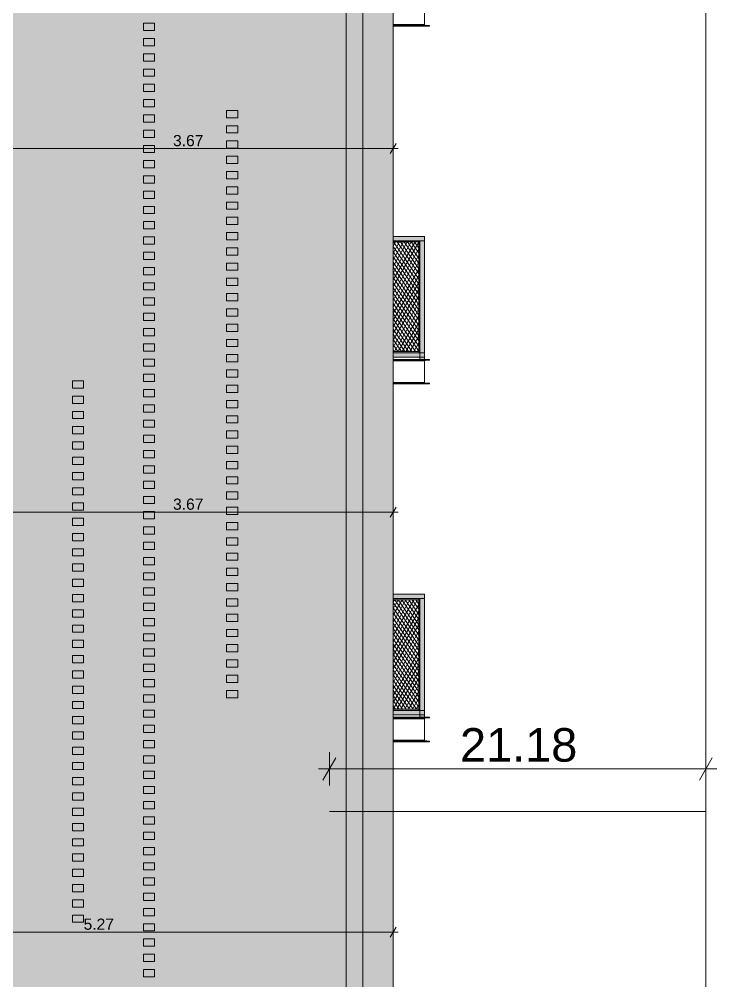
# Model space of a CAD drawing. Header units: millimetres. Extents: x 475206255 to 476720147, y 4620882299 to 4621447368.
# Drawn here: x 475436368 to 475442606, y 4621084488 to 4621093089 of the extents above; entities that cross this region are included whole.
import ezdxf

# ---------------------------------------------------------------- set-up
doc = ezdxf.new("R2010")
doc.units = ezdxf.units.MM
doc.header["$MEASUREMENT"] = 0
doc.layers.add('Dimensioning - General', color=7, linetype='Continuous')
doc.layers.add('zoma', color=7, linetype='Continuous')
for name, color, linetype, lineweight in [('Dimensioning - General_Pen_No__142', 142, 'Continuous', 0), ('New_2D Drafting - General_Pen_No__30_Pen_No__9_Pen_No__9_Pen_No__255', 255, 'Continuous', 0), ('New_2D Drafting - General_Pen_No__30_Pen_No__9_Pen_No__9_Pen_No__7', 7, 'Continuous', 0), ('New_2D Drafting - General_Pen_No__4', 7, 'Continuous', 0), ('New_2D Drafting - General_Pen_No__7', 7, 'Continuous', 0), ('New_Structural - Bearing_Pen_No__1', 1, 'Continuous', 0), ('New_Structural - Bearing_Pen_No__250', 7, 'Continuous', 0), ('Structural - Bearing_Pen_No__7', 7, 'Continuous', 0), ('zoma_Pen_No__1', 1, 'Continuous', 0)]:
    doc.layers.add(name, color=color, linetype=linetype, lineweight=lineweight)
doc.layers.add('New_2D Drafting - General_Pen_No__30_Pen_No__9_Pen_No__9_Pen_No__254', color=7, linetype='Continuous', lineweight=0, true_color=0xcccccc)
doc.styles.add('GENERATED_STYLE_2', font='arial.ttf')
doc.linetypes.add('Break', pattern='A,0,[1,9.10.saxli 29.041.Shx,S=15.679026,R=0,X=0,Y=0],-1975.557214,0', length=1975.557214)
doc.dimstyles.new('GENERATED_STYLE__13', dxfattribs={"dimtxt": 300, "dimasz": 152, "dimexe": 0.18, "dimexo": 3, "dimgap": 0, "dimtad": 1, "dimtih": 1, "dimtoh": 1, "dimlfac": 0.001, "dimzin": 0, "dimdsep": 46, "dimtxsty": 'GENERATED_STYLE_2', "dimblk": 'ARROWHEAD_2', "dimblk1": 'ARROWHEAD_2', "dimblk2": 'ARROWHEAD_2', "dimcen": 0.09, "dimclrd": 1, "dimclre": 1, "dimclrt": 1, "dimadec": 0, "dimazin": 0, "dimtfac": 1, "dimtdec": 4, "dimtmove": 0, "dimatfit": 3, "dimfxl": 1, "dimtolj": 1, "dimtzin": 0, "dimarcsym": 0})
doc.dimstyles.new('GENERATED_STYLE__18', dxfattribs={"dimtxt": 100, "dimasz": 68.640772, "dimexe": 0.18, "dimexo": 0.0625, "dimgap": 0, "dimtad": 1, "dimtih": 1, "dimtoh": 1, "dimlfac": 0.001, "dimzin": 0, "dimdsep": 46, "dimtxsty": 'GENERATED_STYLE_2', "dimblk": 'ARROWHEAD_2', "dimblk1": 'ARROWHEAD_2', "dimblk2": 'ARROWHEAD_2', "dimcen": 0.09, "dimse1": 1, "dimse2": 1, "dimclrd": 142, "dimclre": 142, "dimclrt": 142, "dimadec": 0, "dimazin": 0, "dimtfac": 1, "dimtdec": 4, "dimtmove": 0, "dimatfit": 3, "dimfxl": 1, "dimtolj": 1, "dimtzin": 0, "dimarcsym": 0})
pattern_1 = [(60, (475826095.757, 4621095193.19), (-25.980762, 15), []), (124.306619, (475826095.757, 4621095193.19), (23.8156986, 11.25), [])]

# ---------------------------------------------------------------- blocks, each defined once
blk = doc.blocks.new('*D310', base_point=(475826095.8, 4621095193.2))
at = {"layer": 'zoma_Pen_No__1', "color": 1, "linetype": 'Continuous', "lineweight": 0, "transparency": 16777216}
for p, q in [((475439141.7, 4621086233.7), (475439141.7, 4621086533.7)), ((475442508.7, 4621086233.7), (475442508.7, 4621086533.7)), ((475439199.4, 4621086483.7), (475439084, 4621086283.7)), ((475442451, 4621086283.7), (475442566.4, 4621086483.7)), ((475439043.9, 4621086383.7), (475439141.7, 4621086383.7)), ((475439141.7, 4621086383.7), (475442508.7, 4621086383.7)), ((475442508.7, 4621086383.7), (475442606.5, 4621086383.7))]:
    blk.add_line(p, q, dxfattribs=at)
at = {"layer": 'zoma_Pen_No__1', "color": 1, "lineweight": 0, "transparency": 16777216, "insert": (475440310.4, 4621086443.7), "char_height": 300, "attachment_point": 7, "style": 'GENERATED_STYLE_2'}
blk.add_mtext('\\A1;{\\pql;\\fArial|b0|i0|c204|p0;\\W1.000000;21.18}', dxfattribs=at)
blk = doc.blocks.new('ARROWHEAD_2')
at = {"color": 0, "linetype": 'Continuous', "lineweight": 0}
for p, q in [((-0.378, -0.655), (0.378, 0.655)), ((0, 0), (-1, 0))]:
    blk.add_line(p, q, dxfattribs=at)
blk = doc.blocks.new('*D2090', base_point=(475826095.8, 4621095193.2))
at = {"layer": 'Dimensioning - General_Pen_No__142', "color": 142, "linetype": 'Continuous', "lineweight": 0, "transparency": 16777216}
for p, q in [((475434441.8, 4621084991), (475434441.8, 4621084855.5)), ((475439711.8, 4621084991), (475439711.8, 4621084855.5)), ((475434415.7, 4621084878.1), (475434467.9, 4621084968.4)), ((475439711.8, 4621084923.2), (475434441.8, 4621084923.2)), ((475439685.7, 4621084878.1), (475439737.9, 4621084968.4)), ((475439756, 4621084923.2), (475439711.8, 4621084923.2))]:
    blk.add_line(p, q, dxfattribs=at)
at = {"layer": 'Dimensioning - General_Pen_No__142', "color": 142, "lineweight": 0, "transparency": 16777216, "insert": (475436943.4, 4621084943.2), "char_height": 100, "attachment_point": 7, "style": 'GENERATED_STYLE_2'}
blk.add_mtext('\\A1;{\\pql;\\fArial|b0|i0|c204|p0;\\W1.000000;5.27}', dxfattribs=at)
blk = doc.blocks.new('*D2248', base_point=(475826095.8, 4621095193.2))
at = {"layer": 'Dimensioning - General_Pen_No__142', "color": 142, "linetype": 'Continuous', "lineweight": 0, "transparency": 16777216}
for p, q in [((475436015.6, 4621091886.8), (475436067.7, 4621091977.1)), ((475436041.7, 4621091999.6), (475436041.7, 4621091864.2)), ((475439685.7, 4621091886.8), (475439737.9, 4621091977.1)), ((475439711.8, 4621091999.6), (475439711.8, 4621091864.2)), ((475439711.8, 4621091931.9), (475436041.7, 4621091931.9)), ((475439756, 4621091931.9), (475439711.8, 4621091931.9))]:
    blk.add_line(p, q, dxfattribs=at)
at = {"layer": 'Dimensioning - General_Pen_No__142', "color": 142, "lineweight": 0, "transparency": 16777216, "insert": (475437743.3, 4621091951.9), "char_height": 100, "attachment_point": 7, "style": 'GENERATED_STYLE_2'}
blk.add_mtext('\\A1;{\\pql;\\fArial|b0|i0|c204|p0;\\W1.000000;3.67}', dxfattribs=at)
blk = doc.blocks.new('*D2256', base_point=(475826095.8, 4621095193.2))
at = {"layer": 'Dimensioning - General_Pen_No__142', "color": 142, "linetype": 'Continuous', "lineweight": 0, "transparency": 16777216}
for p, q in [((475436015.6, 4621088634.6), (475436067.7, 4621088724.9)), ((475436041.7, 4621088747.5), (475436041.7, 4621088612)), ((475439711.8, 4621088679.7), (475436041.7, 4621088679.7)), ((475439685.7, 4621088634.6), (475439737.9, 4621088724.9)), ((475439711.8, 4621088747.5), (475439711.8, 4621088612)), ((475439756, 4621088679.7), (475439711.8, 4621088679.7))]:
    blk.add_line(p, q, dxfattribs=at)
at = {"layer": 'Dimensioning - General_Pen_No__142', "color": 142, "lineweight": 0, "transparency": 16777216, "insert": (475437743.3, 4621088699.7), "char_height": 100, "attachment_point": 7, "style": 'GENERATED_STYLE_2'}
blk.add_mtext('\\A1;{\\pql;\\fArial|b0|i0|c204|p0;\\W1.000000;3.67}', dxfattribs=at)

msp = doc.modelspace()

# ---------------------------------------------------------------- hatches: boundary and pattern name
at = {"layer": 'New_2D Drafting - General_Pen_No__30_Pen_No__9_Pen_No__9_Pen_No__254', "linetype": 'Continuous', "lineweight": 0, "true_color": 0xcccccc}
h = msp.add_hatch(dxfattribs=at)
h.set_pattern_fill('BRICK___RUNNING_BOND', color=254, style=0, pattern_type=2)
h.set_pattern_definition([(0, (475432041.68, 4621091916.26), (0, 66.64), []), (90, (475432041.68, 4621091916.26), (-244.8, 0), [66.64, -66.64]), (90, (475432164.08, 4621091982.9), (-244.8, 0), [66.64, -66.64])])
h.paths.add_polyline_path([(475424371.373, 4621096906.641), (475439711.81, 4621096906.638), (475439711.82, 4621083607.048), (475424371.373, 4621083607.048)])
h.paths.add_polyline_path([(475429041.371, 4621086207.044), (475430641.371, 4621086207.044), (475430641.371, 4621084607.044), (475429041.371, 4621084607.044)], flags=0)
h.paths.add_polyline_path([(475428342.137, 4621092607.044), (475428342.137, 4621091007.044), (475429242.137, 4621091007.044), (475429242.137, 4621092607.044)], flags=0)
h.paths.add_polyline_path([(475428342.137, 4621094207.044), (475428342.137, 4621095807.045), (475429242.137, 4621095807.045), (475429242.137, 4621094207.044)], flags=0)
h.paths.add_polyline_path([(475428342.137, 4621089407.044), (475428342.137, 4621087807.044), (475429242.137, 4621087807.044), (475429242.137, 4621089407.044)], flags=0)
h.paths.add_polyline_path([(475435231.675, 4621093027.05), (475435231.675, 4621090047.084), (475433591.204, 4621090047.084), (475433591.204, 4621090607.044), (475434991.204, 4621090607.044), (475434991.204, 4621092607.044), (475432691.204, 4621092607.044), (475432691.204, 4621090047.084), (475431441.676, 4621090047.084), (475431441.676, 4621089827.05), (475435231.675, 4621089827.05), (475435231.675, 4621086847.05), (475433591.204, 4621086847.05), (475433591.204, 4621087407.044), (475434991.204, 4621087407.044), (475434991.204, 4621089407.044), (475433591.204, 4621089407.044), (475432691.204, 4621089407.044), (475432691.204, 4621086847.05), (475431441.676, 4621086847.05), (475431441.676, 4621086627.05), (475436041.675, 4621086627.05), (475436041.675, 4621086847.05), (475436041.675, 4621089827.05), (475436041.675, 4621090047.084), (475436041.675, 4621096447.05), (475435231.675, 4621096447.05), (475431441.676, 4621096447.05), (475431441.676, 4621096227.05), (475435231.675, 4621096227.05), (475435231.675, 4621093247.084), (475433591.204, 4621093247.084), (475433591.204, 4621093807.044), (475434991.204, 4621093807.044), (475434991.204, 4621095807.044), (475432691.204, 4621095807.044), (475432691.204, 4621093807.044), (475432691.204, 4621093247.084), (475431441.676, 4621093247.084), (475431441.676, 4621093027.05)], flags=0)
h.paths.add_polyline_path([(475434441.816, 4621084607.045), (475434441.816, 4621086207.044), (475432841.816, 4621086207.044), (475432841.816, 4621084607.045)], flags=0)
at = {"layer": 'New_2D Drafting - General_Pen_No__30_Pen_No__9_Pen_No__9_Pen_No__255', "linetype": 'Continuous', "lineweight": 0}
for points in [[(475439291.811, 4621083545.829), (475439441.811, 4621083567.285), (475439441.811, 4621096207.07), (475439291.811, 4621096207.07)], [(475439991.479, 4621091146.261), (475439711.812, 4621091146.261), (475439711.812, 4621091106.261), (475439991.479, 4621091106.261)], [(475439941.472, 4621091096.261), (475439711.812, 4621091096.261), (475439711.812, 4621091106.261), (475439951.472, 4621091106.261)], [(475439941.472, 4621090116.26), (475439951.472, 4621090106.26), (475439951.472, 4621091106.261), (475439941.472, 4621091096.261)], [(475439991.479, 4621090046.26), (475439951.472, 4621090046.26), (475439951.472, 4621091106.261), (475439991.479, 4621091106.261)], [(475439951.841, 4621090106.26), (475439711.812, 4621090106.26), (475439711.812, 4621090116.26), (475439941.841, 4621090116.26)], [(475439991.479, 4621090106.26), (475439711.812, 4621090106.26), (475439711.812, 4621090066.26), (475439991.479, 4621090066.26)], [(475439991.479, 4621087946.261), (475439711.812, 4621087946.261), (475439711.812, 4621087906.261), (475439991.479, 4621087906.261)], [(475439941.472, 4621087896.261), (475439711.812, 4621087896.261), (475439711.812, 4621087906.261), (475439951.472, 4621087906.261)], [(475439941.472, 4621086916.26), (475439951.472, 4621086906.26), (475439951.472, 4621087906.261), (475439941.472, 4621087896.261)], [(475439991.479, 4621086846.26), (475439951.472, 4621086846.26), (475439951.472, 4621087906.261), (475439991.479, 4621087906.261)], [(475439951.841, 4621086906.26), (475439711.812, 4621086906.26), (475439711.812, 4621086916.26), (475439941.841, 4621086916.26)], [(475439991.479, 4621086906.26), (475439711.812, 4621086906.26), (475439711.812, 4621086866.26), (475439991.479, 4621086866.26)]]:
    msp.add_hatch(color=255, dxfattribs=at).paths.add_polyline_path(points)
at = {"layer": 'New_2D Drafting - General_Pen_No__7', "linetype": 'Continuous', "lineweight": 0}
h = msp.add_hatch(dxfattribs=at)
h.set_pattern_fill('BATT_INSULATION', style=0, pattern_type=2)
h.set_pattern_definition(pattern_1)
h.paths.add_polyline_path([(475439711.812, 4621090116.26), (475439941.472, 4621090116.26), (475439941.472, 4621091096.261), (475439711.812, 4621091096.261)])
h = msp.add_hatch(dxfattribs=at)
h.set_pattern_fill('BATT_INSULATION', style=0, pattern_type=2)
h.set_pattern_definition(pattern_1)
h.paths.add_polyline_path([(475439711.812, 4621086916.26), (475439941.472, 4621086916.26), (475439941.472, 4621087896.261), (475439711.812, 4621087896.261)])

# ---------------------------------------------------------------- linework, layer by layer
at = {"layer": 'New_2D Drafting - General_Pen_No__30_Pen_No__9_Pen_No__9_Pen_No__7', "color": 7, "linetype": 'Continuous', "lineweight": 0, "flags": 128}
for points in [[(475424371.373, 4621096906.641), (475439711.81, 4621096906.638), (475439711.82, 4621083607.048), (475424371.373, 4621083607.048)], [(475439291.811, 4621083545.829), (475439441.811, 4621083567.285), (475439441.811, 4621096207.07), (475439291.811, 4621096207.07)], [(475439991.479, 4621091146.261), (475439711.812, 4621091146.261), (475439711.812, 4621091106.261), (475439991.479, 4621091106.261)], [(475439941.472, 4621091096.261), (475439711.812, 4621091096.261), (475439711.812, 4621091106.261), (475439951.472, 4621091106.261)], [(475439941.472, 4621090116.26), (475439951.472, 4621090106.26), (475439951.472, 4621091106.261), (475439941.472, 4621091096.261)], [(475439991.479, 4621090046.26), (475439951.472, 4621090046.26), (475439951.472, 4621091106.261), (475439991.479, 4621091106.261)], [(475439951.841, 4621090106.26), (475439711.812, 4621090106.26), (475439711.812, 4621090116.26), (475439941.841, 4621090116.26)], [(475439991.479, 4621090106.26), (475439711.812, 4621090106.26), (475439711.812, 4621090066.26), (475439991.479, 4621090066.26)], [(475439991.479, 4621087946.261), (475439711.812, 4621087946.261), (475439711.812, 4621087906.261), (475439991.479, 4621087906.261)], [(475439941.472, 4621087896.261), (475439711.812, 4621087896.261), (475439711.812, 4621087906.261), (475439951.472, 4621087906.261)], [(475439941.472, 4621086916.26), (475439951.472, 4621086906.26), (475439951.472, 4621087906.261), (475439941.472, 4621087896.261)], [(475439991.479, 4621086846.26), (475439951.472, 4621086846.26), (475439951.472, 4621087906.261), (475439991.479, 4621087906.261)], [(475439951.841, 4621086906.26), (475439711.812, 4621086906.26), (475439711.812, 4621086916.26), (475439941.841, 4621086916.26)], [(475439991.479, 4621086906.26), (475439711.812, 4621086906.26), (475439711.812, 4621086866.26), (475439991.479, 4621086866.26)]]:
    msp.add_lwpolyline(points, close=True, dxfattribs=at)
at = {"layer": 'New_2D Drafting - General_Pen_No__4', "color": 7, "linetype": 'Continuous', "lineweight": 0, "flags": 128}
for points in [[(475439711.812, 4621090116.26), (475439941.472, 4621090116.26), (475439941.472, 4621091096.261), (475439711.812, 4621091096.261)], [(475439711.812, 4621086916.26), (475439941.472, 4621086916.26), (475439941.472, 4621087896.261), (475439711.812, 4621087896.261)]]:
    msp.add_lwpolyline(points, close=True, dxfattribs=at)
at = {"layer": 'New_Structural - Bearing_Pen_No__1', "color": 1, "linetype": 'Continuous', "lineweight": 0}
msp.add_line((475442508.694, 4621101491.2), (475442508.694, 4621074759.874), dxfattribs=at)
at = {"layer": 'New_Structural - Bearing_Pen_No__1', "color": 1, "linetype": 'Break', "lineweight": 0}
msp.add_line((475439141.697, 4621086001.314), (475442508.694, 4621086001.314), dxfattribs=at)
at = {"layer": 'New_Structural - Bearing_Pen_No__250', "color": 7, "linetype": 'Continuous', "lineweight": 0}
for p, q in [((475437478.907, 4621093053.005), (475437578.579, 4621093053.005)), ((475437478.907, 4621092988.005), (475437478.907, 4621093053.005)), ((475437478.907, 4621092988.005), (475437578.579, 4621092988.005)), ((475437578.579, 4621092988.005), (475437578.579, 4621093053.005)), ((475437478.907, 4621092916.488), (475437578.579, 4621092916.488)), ((475437478.907, 4621092851.488), (475437478.907, 4621092916.488)), ((475437578.579, 4621092851.488), (475437578.579, 4621092916.488)), ((475437478.907, 4621092851.488), (475437578.579, 4621092851.488)), ((475437478.907, 4621092779.971), (475437578.579, 4621092779.971)), ((475437478.907, 4621092714.971), (475437478.907, 4621092779.971)), ((475437578.579, 4621092714.971), (475437578.579, 4621092779.971)), ((475437478.907, 4621092714.971), (475437578.579, 4621092714.971)), ((475437478.907, 4621092643.453), (475437578.579, 4621092643.453)), ((475437478.907, 4621092578.453), (475437478.907, 4621092643.453)), ((475437578.579, 4621092578.453), (475437578.579, 4621092643.453)), ((475437478.907, 4621092578.453), (475437578.579, 4621092578.453)), ((475437478.907, 4621092506.936), (475437578.579, 4621092506.936)), ((475437478.907, 4621092441.936), (475437478.907, 4621092506.936)), ((475437578.579, 4621092441.936), (475437578.579, 4621092506.936)), ((475437478.907, 4621092441.936), (475437578.579, 4621092441.936)), ((475437478.907, 4621092370.419), (475437578.579, 4621092370.419)), ((475437478.907, 4621092305.419), (475437478.907, 4621092370.419)), ((475437478.907, 4621092305.419), (475437578.579, 4621092305.419)), ((475437578.579, 4621092305.419), (475437578.579, 4621092370.419)), ((475437478.907, 4621092233.901), (475437578.579, 4621092233.901)), ((475437478.907, 4621092168.901), (475437478.907, 4621092233.901)), ((475437578.579, 4621092168.901), (475437578.579, 4621092233.901)), ((475438222.301, 4621092273.081), (475438321.974, 4621092273.081)), ((475438222.301, 4621092208.081), (475438222.301, 4621092273.081)), ((475438222.301, 4621092208.081), (475438321.974, 4621092208.081)), ((475438321.974, 4621092208.081), (475438321.974, 4621092273.081)), ((475437478.907, 4621092168.901), (475437578.579, 4621092168.901)), ((475438222.301, 4621092136.563), (475438321.974, 4621092136.563)), ((475438222.301, 4621092071.563), (475438222.301, 4621092136.563)), ((475438321.974, 4621092071.563), (475438321.974, 4621092136.563)), ((475437478.907, 4621092097.384), (475437578.579, 4621092097.384)), ((475437478.907, 4621092032.384), (475437478.907, 4621092097.384)), ((475437478.907, 4621092032.384), (475437578.579, 4621092032.384)), ((475437578.579, 4621092032.384), (475437578.579, 4621092097.384)), ((475438222.301, 4621092071.563), (475438321.974, 4621092071.563)), ((475437478.907, 4621091960.867), (475437578.579, 4621091960.867)), ((475437478.907, 4621091895.867), (475437478.907, 4621091960.867)), ((475437578.579, 4621091895.867), (475437578.579, 4621091960.867)), ((475438222.301, 4621092000.046), (475438321.974, 4621092000.046)), ((475438222.301, 4621091935.046), (475438222.301, 4621092000.046)), ((475438321.974, 4621091935.046), (475438321.974, 4621092000.046)), ((475437478.907, 4621091895.867), (475437578.579, 4621091895.867)), ((475438222.301, 4621091935.046), (475438321.974, 4621091935.046)), ((475438222.301, 4621091863.529), (475438321.974, 4621091863.529)), ((475438222.301, 4621091798.529), (475438222.301, 4621091863.529)), ((475438321.974, 4621091798.529), (475438321.974, 4621091863.529)), ((475437478.907, 4621091824.35), (475437578.579, 4621091824.35)), ((475437478.907, 4621091759.35), (475437478.907, 4621091824.35)), ((475437578.579, 4621091759.35), (475437578.579, 4621091824.35)), ((475438222.301, 4621091798.529), (475438321.974, 4621091798.529)), ((475437478.907, 4621091759.35), (475437578.579, 4621091759.35)), ((475437478.907, 4621091687.832), (475437578.579, 4621091687.832)), ((475437478.907, 4621091622.832), (475437478.907, 4621091687.832)), ((475437578.579, 4621091622.832), (475437578.579, 4621091687.832)), ((475438222.301, 4621091727.011), (475438321.974, 4621091727.011)), ((475438222.301, 4621091662.011), (475438222.301, 4621091727.011)), ((475438321.974, 4621091662.011), (475438321.974, 4621091727.011)), ((475437478.907, 4621091622.832), (475437578.579, 4621091622.832)), ((475438222.301, 4621091662.011), (475438321.974, 4621091662.011)), ((475437478.907, 4621091551.315), (475437578.579, 4621091551.315)), ((475437478.907, 4621091486.315), (475437478.907, 4621091551.315)), ((475437578.579, 4621091486.315), (475437578.579, 4621091551.315)), ((475438222.301, 4621091590.494), (475438321.974, 4621091590.494)), ((475438222.301, 4621091525.494), (475438222.301, 4621091590.494)), ((475438222.301, 4621091525.494), (475438321.974, 4621091525.494)), ((475438321.974, 4621091525.494), (475438321.974, 4621091590.494)), ((475437478.907, 4621091486.315), (475437578.579, 4621091486.315)), ((475438222.301, 4621091453.977), (475438321.974, 4621091453.977)), ((475438222.301, 4621091388.977), (475438222.301, 4621091453.977)), ((475438321.974, 4621091388.977), (475438321.974, 4621091453.977)), ((475437478.907, 4621091414.798), (475437578.579, 4621091414.798)), ((475437478.907, 4621091349.798), (475437478.907, 4621091414.798)), ((475437478.907, 4621091349.798), (475437578.579, 4621091349.798)), ((475437578.579, 4621091349.798), (475437578.579, 4621091414.798)), ((475438222.301, 4621091388.977), (475438321.974, 4621091388.977)), ((475437478.907, 4621091278.28), (475437578.579, 4621091278.28)), ((475437478.907, 4621091213.28), (475437478.907, 4621091278.28)), ((475437578.579, 4621091213.28), (475437578.579, 4621091278.28)), ((475438222.301, 4621091317.46), (475438321.974, 4621091317.46)), ((475438222.301, 4621091252.46), (475438222.301, 4621091317.46)), ((475438321.974, 4621091252.46), (475438321.974, 4621091317.46)), ((475437478.907, 4621091213.28), (475437578.579, 4621091213.28)), ((475438222.301, 4621091252.46), (475438321.974, 4621091252.46)), ((475438222.301, 4621091180.942), (475438321.974, 4621091180.942)), ((475438222.301, 4621091115.942), (475438222.301, 4621091180.942)), ((475438321.974, 4621091115.942), (475438321.974, 4621091180.942)), ((475437478.907, 4621091141.763), (475437578.579, 4621091141.763)), ((475437478.907, 4621091076.763), (475437478.907, 4621091141.763)), ((475437578.579, 4621091076.763), (475437578.579, 4621091141.763)), ((475438222.301, 4621091115.942), (475438321.974, 4621091115.942)), ((475437478.907, 4621091076.763), (475437578.579, 4621091076.763)), ((475437478.907, 4621091005.246), (475437578.579, 4621091005.246)), ((475437478.907, 4621090940.246), (475437478.907, 4621091005.246)), ((475437578.579, 4621090940.246), (475437578.579, 4621091005.246)), ((475438222.301, 4621091044.425), (475438321.974, 4621091044.425)), ((475438222.301, 4621090979.425), (475438222.301, 4621091044.425)), ((475438321.974, 4621090979.425), (475438321.974, 4621091044.425)), ((475437478.907, 4621090940.246), (475437578.579, 4621090940.246)), ((475438222.301, 4621090979.425), (475438321.974, 4621090979.425)), ((475437478.907, 4621090868.729), (475437578.579, 4621090868.729)), ((475437478.907, 4621090803.729), (475437478.907, 4621090868.729)), ((475437578.579, 4621090803.729), (475437578.579, 4621090868.729)), ((475438222.301, 4621090907.908), (475438321.974, 4621090907.908)), ((475438222.301, 4621090842.908), (475438222.301, 4621090907.908)), ((475438222.301, 4621090842.908), (475438321.974, 4621090842.908)), ((475438321.974, 4621090842.908), (475438321.974, 4621090907.908)), ((475437478.907, 4621090803.729), (475437578.579, 4621090803.729)), ((475438222.301, 4621090771.391), (475438321.974, 4621090771.391)), ((475438222.301, 4621090706.391), (475438222.301, 4621090771.391)), ((475438321.974, 4621090706.391), (475438321.974, 4621090771.391)), ((475437478.907, 4621090732.211), (475437578.579, 4621090732.211)), ((475437478.907, 4621090667.211), (475437478.907, 4621090732.211)), ((475437478.907, 4621090667.211), (475437578.579, 4621090667.211)), ((475437578.579, 4621090667.211), (475437578.579, 4621090732.211)), ((475438222.301, 4621090706.391), (475438321.974, 4621090706.391)), ((475437478.907, 4621090595.694), (475437578.579, 4621090595.694)), ((475437478.907, 4621090530.694), (475437478.907, 4621090595.694)), ((475437578.579, 4621090530.694), (475437578.579, 4621090595.694)), ((475438222.301, 4621090634.873), (475438321.974, 4621090634.873)), ((475438222.301, 4621090569.873), (475438222.301, 4621090634.873)), ((475438222.301, 4621090569.873), (475438321.974, 4621090569.873)), ((475438321.974, 4621090569.873), (475438321.974, 4621090634.873)), ((475437478.907, 4621090530.694), (475437578.579, 4621090530.694)), ((475438222.301, 4621090498.356), (475438321.974, 4621090498.356)), ((475438222.301, 4621090433.356), (475438222.301, 4621090498.356)), ((475438321.974, 4621090433.356), (475438321.974, 4621090498.356)), ((475437478.907, 4621090459.177), (475437578.579, 4621090459.177)), ((475437478.907, 4621090394.177), (475437478.907, 4621090459.177)), ((475437578.579, 4621090394.177), (475437578.579, 4621090459.177)), ((475438222.301, 4621090433.356), (475438321.974, 4621090433.356)), ((475437478.907, 4621090394.177), (475437578.579, 4621090394.177)), ((475437478.907, 4621090322.66), (475437578.579, 4621090322.66)), ((475437478.907, 4621090257.66), (475437478.907, 4621090322.66)), ((475437578.579, 4621090257.66), (475437578.579, 4621090322.66)), ((475438222.301, 4621090361.839), (475438321.974, 4621090361.839)), ((475438222.301, 4621090296.839), (475438222.301, 4621090361.839)), ((475438321.974, 4621090296.839), (475438321.974, 4621090361.839)), ((475437478.907, 4621090257.66), (475437578.579, 4621090257.66)), ((475438222.301, 4621090296.839), (475438321.974, 4621090296.839)), ((475437478.907, 4621090186.142), (475437578.579, 4621090186.142)), ((475437478.907, 4621090121.142), (475437478.907, 4621090186.142)), ((475437578.579, 4621090121.142), (475437578.579, 4621090186.142)), ((475438222.301, 4621090225.321), (475438321.974, 4621090225.321)), ((475438222.301, 4621090160.321), (475438222.301, 4621090225.321)), ((475438222.301, 4621090160.321), (475438321.974, 4621090160.321)), ((475438321.974, 4621090160.321), (475438321.974, 4621090225.321)), ((475437478.907, 4621090121.142), (475437578.579, 4621090121.142)), ((475438222.301, 4621090088.804), (475438321.974, 4621090088.804)), ((475438222.301, 4621090023.804), (475438222.301, 4621090088.804)), ((475438321.974, 4621090023.804), (475438321.974, 4621090088.804)), ((475437478.907, 4621090049.625), (475437578.579, 4621090049.625)), ((475437478.907, 4621089984.625), (475437478.907, 4621090049.625)), ((475437478.907, 4621089984.625), (475437578.579, 4621089984.625)), ((475437578.579, 4621089984.625), (475437578.579, 4621090049.625)), ((475438222.301, 4621090023.804), (475438321.974, 4621090023.804)), ((475437478.907, 4621089913.108), (475437578.579, 4621089913.108)), ((475437478.907, 4621089848.108), (475437478.907, 4621089913.108)), ((475437578.579, 4621089848.108), (475437578.579, 4621089913.108)), ((475438222.301, 4621089952.287), (475438321.974, 4621089952.287)), ((475438222.301, 4621089887.287), (475438222.301, 4621089952.287)), ((475438222.301, 4621089887.287), (475438321.974, 4621089887.287)), ((475438321.974, 4621089887.287), (475438321.974, 4621089952.287)), ((475436844.536, 4621089854.403), (475436944.208, 4621089854.403)), ((475436844.536, 4621089789.403), (475436844.536, 4621089854.403)), ((475436944.208, 4621089789.403), (475436944.208, 4621089854.403)), ((475437478.907, 4621089848.108), (475437578.579, 4621089848.108)), ((475438222.301, 4621089815.77), (475438321.974, 4621089815.77)), ((475438222.301, 4621089750.77), (475438222.301, 4621089815.77)), ((475438321.974, 4621089750.77), (475438321.974, 4621089815.77)), ((475436844.536, 4621089789.403), (475436944.208, 4621089789.403)), ((475436844.536, 4621089717.886), (475436944.208, 4621089717.886)), ((475436844.536, 4621089652.886), (475436844.536, 4621089717.886)), ((475436944.208, 4621089652.886), (475436944.208, 4621089717.886)), ((475437478.907, 4621089776.59), (475437578.579, 4621089776.59)), ((475437478.907, 4621089711.59), (475437478.907, 4621089776.59)), ((475437478.907, 4621089711.59), (475437578.579, 4621089711.59)), ((475437578.579, 4621089711.59), (475437578.579, 4621089776.59)), ((475438222.301, 4621089750.77), (475438321.974, 4621089750.77)), ((475436844.536, 4621089652.886), (475436944.208, 4621089652.886)), ((475437478.907, 4621089640.073), (475437578.579, 4621089640.073)), ((475437478.907, 4621089575.073), (475437478.907, 4621089640.073)), ((475437578.579, 4621089575.073), (475437578.579, 4621089640.073)), ((475438222.301, 4621089679.252), (475438321.974, 4621089679.252)), ((475438222.301, 4621089614.252), (475438222.301, 4621089679.252)), ((475438321.974, 4621089614.252), (475438321.974, 4621089679.252)), ((475436844.536, 4621089581.368), (475436944.208, 4621089581.368)), ((475436844.536, 4621089516.368), (475436844.536, 4621089581.368)), ((475436944.208, 4621089516.368), (475436944.208, 4621089581.368)), ((475437478.907, 4621089575.073), (475437578.579, 4621089575.073)), ((475438222.301, 4621089614.252), (475438321.974, 4621089614.252)), ((475438222.301, 4621089542.735), (475438321.974, 4621089542.735)), ((475438222.301, 4621089477.735), (475438222.301, 4621089542.735)), ((475438321.974, 4621089477.735), (475438321.974, 4621089542.735)), ((475436844.536, 4621089516.368), (475436944.208, 4621089516.368)), ((475437478.907, 4621089503.556), (475437578.579, 4621089503.556)), ((475437478.907, 4621089438.556), (475437478.907, 4621089503.556)), ((475437578.579, 4621089438.556), (475437578.579, 4621089503.556)), ((475438222.301, 4621089477.735), (475438321.974, 4621089477.735)), ((475436844.536, 4621089444.851), (475436944.208, 4621089444.851)), ((475436844.536, 4621089379.851), (475436844.536, 4621089444.851)), ((475436844.536, 4621089379.851), (475436944.208, 4621089379.851)), ((475436944.208, 4621089379.851), (475436944.208, 4621089444.851)), ((475437478.907, 4621089438.556), (475437578.579, 4621089438.556)), ((475437478.907, 4621089367.039), (475437578.579, 4621089367.039)), ((475437478.907, 4621089302.039), (475437478.907, 4621089367.039)), ((475437578.579, 4621089302.039), (475437578.579, 4621089367.039)), ((475438222.301, 4621089406.218), (475438321.974, 4621089406.218)), ((475438222.301, 4621089341.218), (475438222.301, 4621089406.218)), ((475438321.974, 4621089341.218), (475438321.974, 4621089406.218)), ((475436844.536, 4621089308.334), (475436944.208, 4621089308.334)), ((475436844.536, 4621089243.334), (475436844.536, 4621089308.334)), ((475436944.208, 4621089243.334), (475436944.208, 4621089308.334)), ((475437478.907, 4621089302.039), (475437578.579, 4621089302.039)), ((475438222.301, 4621089341.218), (475438321.974, 4621089341.218)), ((475436844.536, 4621089243.334), (475436944.208, 4621089243.334)), ((475437478.907, 4621089230.521), (475437578.579, 4621089230.521)), ((475437478.907, 4621089165.521), (475437478.907, 4621089230.521)), ((475437578.579, 4621089165.521), (475437578.579, 4621089230.521)), ((475438222.301, 4621089269.7), (475438321.974, 4621089269.7)), ((475438222.301, 4621089204.7), (475438222.301, 4621089269.7)), ((475438222.301, 4621089204.7), (475438321.974, 4621089204.7)), ((475438321.974, 4621089204.7), (475438321.974, 4621089269.7)), ((475436844.536, 4621089171.817), (475436944.208, 4621089171.817)), ((475436844.536, 4621089106.817), (475436844.536, 4621089171.817)), ((475436944.208, 4621089106.817), (475436944.208, 4621089171.817)), ((475437478.907, 4621089165.521), (475437578.579, 4621089165.521)), ((475438222.301, 4621089133.183), (475438321.974, 4621089133.183)), ((475438222.301, 4621089068.183), (475438222.301, 4621089133.183)), ((475438321.974, 4621089068.183), (475438321.974, 4621089133.183)), ((475436844.536, 4621089106.817), (475436944.208, 4621089106.817)), ((475436844.536, 4621089035.299), (475436944.208, 4621089035.299)), ((475436844.536, 4621088970.299), (475436844.536, 4621089035.299)), ((475436944.208, 4621088970.299), (475436944.208, 4621089035.299)), ((475437478.907, 4621089094.004), (475437578.579, 4621089094.004)), ((475437478.907, 4621089029.004), (475437478.907, 4621089094.004)), ((475437478.907, 4621089029.004), (475437578.579, 4621089029.004)), ((475437578.579, 4621089029.004), (475437578.579, 4621089094.004)), ((475438222.301, 4621089068.183), (475438321.974, 4621089068.183)), ((475436844.536, 4621088970.299), (475436944.208, 4621088970.299)), ((475437478.907, 4621088957.487), (475437578.579, 4621088957.487)), ((475437478.907, 4621088892.487), (475437478.907, 4621088957.487)), ((475437578.579, 4621088892.487), (475437578.579, 4621088957.487)), ((475438222.301, 4621088996.666), (475438321.974, 4621088996.666)), ((475438222.301, 4621088931.666), (475438222.301, 4621088996.666)), ((475438321.974, 4621088931.666), (475438321.974, 4621088996.666)), ((475436844.536, 4621088898.782), (475436944.208, 4621088898.782)), ((475436844.536, 4621088833.782), (475436844.536, 4621088898.782)), ((475436944.208, 4621088833.782), (475436944.208, 4621088898.782)), ((475437478.907, 4621088892.487), (475437578.579, 4621088892.487)), ((475438222.301, 4621088931.666), (475438321.974, 4621088931.666)), ((475438222.301, 4621088860.149), (475438321.974, 4621088860.149)), ((475438222.301, 4621088795.149), (475438222.301, 4621088860.149)), ((475438321.974, 4621088795.149), (475438321.974, 4621088860.149)), ((475436844.536, 4621088833.782), (475436944.208, 4621088833.782)), ((475437478.907, 4621088820.97), (475437578.579, 4621088820.97)), ((475437478.907, 4621088755.97), (475437478.907, 4621088820.97)), ((475437578.579, 4621088755.97), (475437578.579, 4621088820.97)), ((475438222.301, 4621088795.149), (475438321.974, 4621088795.149)), ((475436844.536, 4621088762.265), (475436944.208, 4621088762.265)), ((475436844.536, 4621088697.265), (475436844.536, 4621088762.265)), ((475436844.536, 4621088697.265), (475436944.208, 4621088697.265)), ((475436944.208, 4621088697.265), (475436944.208, 4621088762.265)), ((475437478.907, 4621088755.97), (475437578.579, 4621088755.97)), ((475437478.907, 4621088684.452), (475437578.579, 4621088684.452)), ((475437478.907, 4621088619.452), (475437478.907, 4621088684.452)), ((475437578.579, 4621088619.452), (475437578.579, 4621088684.452)), ((475438222.301, 4621088723.631), (475438321.974, 4621088723.631)), ((475438222.301, 4621088658.631), (475438222.301, 4621088723.631)), ((475438321.974, 4621088658.631), (475438321.974, 4621088723.631)), ((475436844.536, 4621088625.747), (475436944.208, 4621088625.747)), ((475436844.536, 4621088560.747), (475436844.536, 4621088625.747)), ((475436944.208, 4621088560.747), (475436944.208, 4621088625.747)), ((475437478.907, 4621088619.452), (475437578.579, 4621088619.452)), ((475438222.301, 4621088658.631), (475438321.974, 4621088658.631)), ((475436844.536, 4621088560.747), (475436944.208, 4621088560.747)), ((475437478.907, 4621088547.935), (475437578.579, 4621088547.935)), ((475437478.907, 4621088482.935), (475437478.907, 4621088547.935)), ((475437578.579, 4621088482.935), (475437578.579, 4621088547.935)), ((475438222.301, 4621088587.114), (475438321.974, 4621088587.114)), ((475438222.301, 4621088522.114), (475438222.301, 4621088587.114)), ((475438222.301, 4621088522.114), (475438321.974, 4621088522.114)), ((475438321.974, 4621088522.114), (475438321.974, 4621088587.114)), ((475436844.536, 4621088489.23), (475436944.208, 4621088489.23)), ((475436844.536, 4621088424.23), (475436844.536, 4621088489.23)), ((475436844.536, 4621088424.23), (475436944.208, 4621088424.23)), ((475436944.208, 4621088424.23), (475436944.208, 4621088489.23)), ((475437478.907, 4621088482.935), (475437578.579, 4621088482.935)), ((475438222.301, 4621088450.597), (475438321.974, 4621088450.597)), ((475438222.301, 4621088385.597), (475438222.301, 4621088450.597)), ((475438321.974, 4621088385.597), (475438321.974, 4621088450.597)), ((475436844.536, 4621088352.713), (475436944.208, 4621088352.713)), ((475436844.536, 4621088287.713), (475436844.536, 4621088352.713)), ((475436944.208, 4621088287.713), (475436944.208, 4621088352.713)), ((475437478.907, 4621088411.418), (475437578.579, 4621088411.418)), ((475437478.907, 4621088346.418), (475437478.907, 4621088411.418)), ((475437478.907, 4621088346.418), (475437578.579, 4621088346.418)), ((475437578.579, 4621088346.418), (475437578.579, 4621088411.418)), ((475438222.301, 4621088385.597), (475438321.974, 4621088385.597)), ((475436844.536, 4621088287.713), (475436944.208, 4621088287.713)), ((475437478.907, 4621088274.9), (475437578.579, 4621088274.9)), ((475437478.907, 4621088209.9), (475437478.907, 4621088274.9)), ((475437578.579, 4621088209.9), (475437578.579, 4621088274.9)), ((475438222.301, 4621088314.08), (475438321.974, 4621088314.08)), ((475438222.301, 4621088249.08), (475438222.301, 4621088314.08)), ((475438222.301, 4621088249.08), (475438321.974, 4621088249.08)), ((475438321.974, 4621088249.08), (475438321.974, 4621088314.08)), ((475436844.536, 4621088216.196), (475436944.208, 4621088216.196)), ((475436844.536, 4621088151.196), (475436844.536, 4621088216.196)), ((475436944.208, 4621088151.196), (475436944.208, 4621088216.196)), ((475437478.907, 4621088209.9), (475437578.579, 4621088209.9)), ((475438222.301, 4621088177.562), (475438321.974, 4621088177.562)), ((475438222.301, 4621088112.562), (475438222.301, 4621088177.562)), ((475438321.974, 4621088112.562), (475438321.974, 4621088177.562)), ((475436844.536, 4621088151.196), (475436944.208, 4621088151.196)), ((475436844.536, 4621088079.678), (475436944.208, 4621088079.678)), ((475436844.536, 4621088014.678), (475436844.536, 4621088079.678)), ((475436944.208, 4621088014.678), (475436944.208, 4621088079.678)), ((475437478.907, 4621088138.383), (475437578.579, 4621088138.383)), ((475437478.907, 4621088073.383), (475437478.907, 4621088138.383)), ((475437578.579, 4621088073.383), (475437578.579, 4621088138.383)), ((475438222.301, 4621088112.562), (475438321.974, 4621088112.562)), ((475436844.536, 4621088014.678), (475436944.208, 4621088014.678)), ((475437478.907, 4621088073.383), (475437578.579, 4621088073.383)), ((475437478.907, 4621088001.866), (475437578.579, 4621088001.866)), ((475437478.907, 4621087936.866), (475437478.907, 4621088001.866)), ((475437578.579, 4621087936.866), (475437578.579, 4621088001.866)), ((475438222.301, 4621088041.045), (475438321.974, 4621088041.045)), ((475438222.301, 4621087976.045), (475438222.301, 4621088041.045)), ((475438321.974, 4621087976.045), (475438321.974, 4621088041.045)), ((475436844.536, 4621087943.161), (475436944.208, 4621087943.161)), ((475436844.536, 4621087878.161), (475436844.536, 4621087943.161)), ((475436944.208, 4621087878.161), (475436944.208, 4621087943.161)), ((475437478.907, 4621087936.866), (475437578.579, 4621087936.866)), ((475438222.301, 4621087976.045), (475438321.974, 4621087976.045)), ((475438222.301, 4621087904.528), (475438321.974, 4621087904.528)), ((475438222.301, 4621087839.528), (475438222.301, 4621087904.528)), ((475438321.974, 4621087839.528), (475438321.974, 4621087904.528)), ((475436844.536, 4621087878.161), (475436944.208, 4621087878.161)), ((475437478.907, 4621087865.349), (475437578.579, 4621087865.349)), ((475437478.907, 4621087800.349), (475437478.907, 4621087865.349)), ((475437578.579, 4621087800.349), (475437578.579, 4621087865.349)), ((475438222.301, 4621087839.528), (475438321.974, 4621087839.528)), ((475436844.536, 4621087806.644), (475436944.208, 4621087806.644)), ((475436844.536, 4621087741.644), (475436844.536, 4621087806.644)), ((475436844.536, 4621087741.644), (475436944.208, 4621087741.644)), ((475436944.208, 4621087741.644), (475436944.208, 4621087806.644)), ((475437478.907, 4621087800.349), (475437578.579, 4621087800.349)), ((475438222.301, 4621087768.01), (475438321.974, 4621087768.01)), ((475438222.301, 4621087703.01), (475438222.301, 4621087768.01)), ((475438321.974, 4621087703.01), (475438321.974, 4621087768.01)), ((475436844.536, 4621087670.126), (475436944.208, 4621087670.126)), ((475436844.536, 4621087605.126), (475436844.536, 4621087670.126)), ((475436944.208, 4621087605.126), (475436944.208, 4621087670.126)), ((475437478.907, 4621087728.831), (475437578.579, 4621087728.831)), ((475437478.907, 4621087663.831), (475437478.907, 4621087728.831)), ((475437478.907, 4621087663.831), (475437578.579, 4621087663.831)), ((475437578.579, 4621087663.831), (475437578.579, 4621087728.831)), ((475438222.301, 4621087703.01), (475438321.974, 4621087703.01)), ((475436844.536, 4621087605.126), (475436944.208, 4621087605.126)), ((475437478.907, 4621087592.314), (475437578.579, 4621087592.314)), ((475437478.907, 4621087527.314), (475437478.907, 4621087592.314)), ((475437578.579, 4621087527.314), (475437578.579, 4621087592.314)), ((475438222.301, 4621087631.493), (475438321.974, 4621087631.493)), ((475438222.301, 4621087566.493), (475438222.301, 4621087631.493)), ((475438222.301, 4621087566.493), (475438321.974, 4621087566.493)), ((475438321.974, 4621087566.493), (475438321.974, 4621087631.493)), ((475436844.536, 4621087533.609), (475436944.208, 4621087533.609)), ((475436844.536, 4621087468.609), (475436844.536, 4621087533.609)), ((475436944.208, 4621087468.609), (475436944.208, 4621087533.609)), ((475437478.907, 4621087527.314), (475437578.579, 4621087527.314)), ((475438222.301, 4621087494.976), (475438321.974, 4621087494.976)), ((475438222.301, 4621087429.976), (475438222.301, 4621087494.976)), ((475438321.974, 4621087429.976), (475438321.974, 4621087494.976)), ((475436844.536, 4621087468.609), (475436944.208, 4621087468.609)), ((475436844.536, 4621087397.092), (475436944.208, 4621087397.092)), ((475436844.536, 4621087332.092), (475436844.536, 4621087397.092)), ((475436944.208, 4621087332.092), (475436944.208, 4621087397.092)), ((475437478.907, 4621087455.797), (475437578.579, 4621087455.797)), ((475437478.907, 4621087390.797), (475437478.907, 4621087455.797)), ((475437478.907, 4621087390.797), (475437578.579, 4621087390.797)), ((475437578.579, 4621087390.797), (475437578.579, 4621087455.797)), ((475438222.301, 4621087429.976), (475438321.974, 4621087429.976)), ((475436844.536, 4621087332.092), (475436944.208, 4621087332.092)), ((475437478.907, 4621087319.28), (475437578.579, 4621087319.28)), ((475437478.907, 4621087254.28), (475437478.907, 4621087319.28)), ((475437578.579, 4621087254.28), (475437578.579, 4621087319.28)), ((475438222.301, 4621087358.459), (475438321.974, 4621087358.459)), ((475438222.301, 4621087293.459), (475438222.301, 4621087358.459)), ((475438321.974, 4621087293.459), (475438321.974, 4621087358.459)), ((475436844.536, 4621087260.575), (475436944.208, 4621087260.575)), ((475436844.536, 4621087195.575), (475436844.536, 4621087260.575)), ((475436944.208, 4621087195.575), (475436944.208, 4621087260.575)), ((475437478.907, 4621087254.28), (475437578.579, 4621087254.28)), ((475438222.301, 4621087293.459), (475438321.974, 4621087293.459)), ((475438222.301, 4621087221.941), (475438321.974, 4621087221.941)), ((475438222.301, 4621087156.941), (475438222.301, 4621087221.941)), ((475438321.974, 4621087156.941), (475438321.974, 4621087221.941)), ((475436844.536, 4621087195.575), (475436944.208, 4621087195.575)), ((475437478.907, 4621087182.762), (475437578.579, 4621087182.762)), ((475437478.907, 4621087117.762), (475437478.907, 4621087182.762)), ((475437578.579, 4621087117.762), (475437578.579, 4621087182.762)), ((475438222.301, 4621087156.941), (475438321.974, 4621087156.941)), ((475436844.536, 4621087124.057), (475436944.208, 4621087124.057)), ((475436844.536, 4621087059.057), (475436844.536, 4621087124.057)), ((475436844.536, 4621087059.057), (475436944.208, 4621087059.057)), ((475436944.208, 4621087059.057), (475436944.208, 4621087124.057)), ((475437478.907, 4621087117.762), (475437578.579, 4621087117.762)), ((475437478.907, 4621087046.245), (475437578.579, 4621087046.245)), ((475437478.907, 4621086981.245), (475437478.907, 4621087046.245)), ((475437578.579, 4621086981.245), (475437578.579, 4621087046.245)), ((475438222.301, 4621087085.424), (475438321.974, 4621087085.424)), ((475438222.301, 4621087020.424), (475438222.301, 4621087085.424)), ((475438321.974, 4621087020.424), (475438321.974, 4621087085.424)), ((475436844.536, 4621086987.54), (475436944.208, 4621086987.54)), ((475436844.536, 4621086922.54), (475436844.536, 4621086987.54)), ((475436944.208, 4621086922.54), (475436944.208, 4621086987.54)), ((475437478.907, 4621086981.245), (475437578.579, 4621086981.245)), ((475438222.301, 4621087020.424), (475438321.974, 4621087020.424)), ((475436844.536, 4621086922.54), (475436944.208, 4621086922.54)), ((475437478.907, 4621086909.728), (475437578.579, 4621086909.728)), ((475437478.907, 4621086844.728), (475437478.907, 4621086909.728)), ((475437578.579, 4621086844.728), (475437578.579, 4621086909.728)), ((475436844.536, 4621086851.023), (475436944.208, 4621086851.023)), ((475436844.536, 4621086786.023), (475436844.536, 4621086851.023)), ((475436844.536, 4621086786.023), (475436944.208, 4621086786.023)), ((475436944.208, 4621086786.023), (475436944.208, 4621086851.023)), ((475437478.907, 4621086844.728), (475437578.579, 4621086844.728)), ((475436844.536, 4621086714.506), (475436944.208, 4621086714.506)), ((475436844.536, 4621086649.506), (475436844.536, 4621086714.506)), ((475436944.208, 4621086649.506), (475436944.208, 4621086714.506)), ((475437478.907, 4621086773.21), (475437578.579, 4621086773.21)), ((475437478.907, 4621086708.21), (475437478.907, 4621086773.21)), ((475437478.907, 4621086708.21), (475437578.579, 4621086708.21)), ((475437578.579, 4621086708.21), (475437578.579, 4621086773.21)), ((475436844.536, 4621086649.506), (475436944.208, 4621086649.506)), ((475437478.907, 4621086636.693), (475437578.579, 4621086636.693)), ((475437478.907, 4621086571.693), (475437478.907, 4621086636.693)), ((475437578.579, 4621086571.693), (475437578.579, 4621086636.693)), ((475436844.536, 4621086577.988), (475436944.208, 4621086577.988)), ((475436844.536, 4621086512.988), (475436844.536, 4621086577.988)), ((475436944.208, 4621086512.988), (475436944.208, 4621086577.988)), ((475437478.907, 4621086571.693), (475437578.579, 4621086571.693)), ((475436844.536, 4621086512.988), (475436944.208, 4621086512.988)), ((475436844.536, 4621086441.471), (475436944.208, 4621086441.471)), ((475436844.536, 4621086376.471), (475436844.536, 4621086441.471)), ((475436944.208, 4621086376.471), (475436944.208, 4621086441.471)), ((475437478.907, 4621086500.176), (475437578.579, 4621086500.176)), ((475437478.907, 4621086435.176), (475437478.907, 4621086500.176)), ((475437578.579, 4621086435.176), (475437578.579, 4621086500.176)), ((475436844.536, 4621086376.471), (475436944.208, 4621086376.471)), ((475437478.907, 4621086435.176), (475437578.579, 4621086435.176)), ((475437478.907, 4621086363.659), (475437578.579, 4621086363.659)), ((475437478.907, 4621086298.659), (475437478.907, 4621086363.659)), ((475437578.579, 4621086298.659), (475437578.579, 4621086363.659)), ((475436844.536, 4621086304.954), (475436944.208, 4621086304.954)), ((475436844.536, 4621086239.954), (475436844.536, 4621086304.954)), ((475436944.208, 4621086239.954), (475436944.208, 4621086304.954)), ((475437478.907, 4621086298.659), (475437578.579, 4621086298.659)), ((475436844.536, 4621086239.954), (475436944.208, 4621086239.954)), ((475437478.907, 4621086227.141), (475437578.579, 4621086227.141)), ((475437478.907, 4621086162.141), (475437478.907, 4621086227.141)), ((475437578.579, 4621086162.141), (475437578.579, 4621086227.141)), ((475436844.536, 4621086168.436), (475436944.208, 4621086168.436)), ((475436844.536, 4621086103.436), (475436844.536, 4621086168.436)), ((475436844.536, 4621086103.436), (475436944.208, 4621086103.436)), ((475436944.208, 4621086103.436), (475436944.208, 4621086168.436)), ((475437478.907, 4621086162.141), (475437578.579, 4621086162.141)), ((475436844.536, 4621086031.919), (475436944.208, 4621086031.919)), ((475436844.536, 4621085966.919), (475436844.536, 4621086031.919)), ((475436944.208, 4621085966.919), (475436944.208, 4621086031.919)), ((475437478.907, 4621086090.624), (475437578.579, 4621086090.624)), ((475437478.907, 4621086025.624), (475437478.907, 4621086090.624)), ((475437478.907, 4621086025.624), (475437578.579, 4621086025.624)), ((475437578.579, 4621086025.624), (475437578.579, 4621086090.624)), ((475436844.536, 4621085966.919), (475436944.208, 4621085966.919)), ((475437478.907, 4621085954.107), (475437578.579, 4621085954.107)), ((475437478.907, 4621085889.107), (475437478.907, 4621085954.107)), ((475437578.579, 4621085889.107), (475437578.579, 4621085954.107)), ((475436844.536, 4621085895.402), (475436944.208, 4621085895.402)), ((475436844.536, 4621085830.402), (475436844.536, 4621085895.402)), ((475436944.208, 4621085830.402), (475436944.208, 4621085895.402)), ((475437478.907, 4621085889.107), (475437578.579, 4621085889.107)), ((475436844.536, 4621085830.402), (475436944.208, 4621085830.402)), ((475436844.536, 4621085758.885), (475436944.208, 4621085758.885)), ((475436844.536, 4621085693.885), (475436844.536, 4621085758.885)), ((475436944.208, 4621085693.885), (475436944.208, 4621085758.885)), ((475437478.907, 4621085817.59), (475437578.579, 4621085817.59)), ((475437478.907, 4621085752.59), (475437478.907, 4621085817.59)), ((475437578.579, 4621085752.59), (475437578.579, 4621085817.59)), ((475436844.536, 4621085693.885), (475436944.208, 4621085693.885)), ((475437478.907, 4621085752.59), (475437578.579, 4621085752.59)), ((475437478.907, 4621085681.072), (475437578.579, 4621085681.072)), ((475437478.907, 4621085616.072), (475437478.907, 4621085681.072)), ((475437578.579, 4621085616.072), (475437578.579, 4621085681.072)), ((475436844.536, 4621085622.367), (475436944.208, 4621085622.367)), ((475436844.536, 4621085557.367), (475436844.536, 4621085622.367)), ((475436944.208, 4621085557.367), (475436944.208, 4621085622.367)), ((475437478.907, 4621085616.072), (475437578.579, 4621085616.072)), ((475436844.536, 4621085557.367), (475436944.208, 4621085557.367)), ((475437478.907, 4621085544.555), (475437578.579, 4621085544.555)), ((475437478.907, 4621085479.555), (475437478.907, 4621085544.555)), ((475437578.579, 4621085479.555), (475437578.579, 4621085544.555)), ((475436844.536, 4621085485.85), (475436944.208, 4621085485.85)), ((475436844.536, 4621085420.85), (475436844.536, 4621085485.85)), ((475436844.536, 4621085420.85), (475436944.208, 4621085420.85)), ((475436944.208, 4621085420.85), (475436944.208, 4621085485.85)), ((475437478.907, 4621085479.555), (475437578.579, 4621085479.555)), ((475436844.536, 4621085349.333), (475436944.208, 4621085349.333)), ((475436844.536, 4621085284.333), (475436844.536, 4621085349.333)), ((475436944.208, 4621085284.333), (475436944.208, 4621085349.333)), ((475437478.907, 4621085408.038), (475437578.579, 4621085408.038)), ((475437478.907, 4621085343.038), (475437478.907, 4621085408.038)), ((475437478.907, 4621085343.038), (475437578.579, 4621085343.038)), ((475437578.579, 4621085343.038), (475437578.579, 4621085408.038)), ((475436844.536, 4621085284.333), (475436944.208, 4621085284.333)), ((475437478.907, 4621085271.52), (475437578.579, 4621085271.52)), ((475437478.907, 4621085206.52), (475437478.907, 4621085271.52)), ((475437578.579, 4621085206.52), (475437578.579, 4621085271.52)), ((475436844.536, 4621085212.816), (475436944.208, 4621085212.816)), ((475436844.536, 4621085147.816), (475436844.536, 4621085212.816)), ((475436944.208, 4621085147.816), (475436944.208, 4621085212.816)), ((475437478.907, 4621085206.52), (475437578.579, 4621085206.52)), ((475436844.536, 4621085147.816), (475436944.208, 4621085147.816)), ((475436844.536, 4621085076.298), (475436944.208, 4621085076.298)), ((475436844.536, 4621085017.187), (475436844.536, 4621085076.298)), ((475436844.536, 4621085076.298), (475436944.208, 4621085076.298)), ((475436844.536, 4621085011.298), (475436844.536, 4621085076.298)), ((475436944.208, 4621085017.187), (475436944.208, 4621085076.298)), ((475436944.208, 4621085011.298), (475436944.208, 4621085076.298)), ((475437478.907, 4621085135.003), (475437578.579, 4621085135.003)), ((475437478.907, 4621085070.003), (475437478.907, 4621085135.003)), ((475437478.907, 4621085070.003), (475437578.579, 4621085070.003)), ((475437578.579, 4621085070.003), (475437578.579, 4621085135.003)), ((475436844.536, 4621085011.298), (475436944.208, 4621085011.298)), ((475437478.907, 4621084998.486), (475437578.579, 4621084998.486)), ((475437478.907, 4621084933.486), (475437478.907, 4621084998.486)), ((475437578.579, 4621084933.486), (475437578.579, 4621084998.486)), ((475437478.907, 4621084933.486), (475437578.579, 4621084933.486)), ((475437478.907, 4621084861.969), (475437578.579, 4621084861.969)), ((475437478.907, 4621084796.969), (475437478.907, 4621084861.969)), ((475437578.579, 4621084796.969), (475437578.579, 4621084861.969)), ((475437478.907, 4621084796.969), (475437578.579, 4621084796.969)), ((475437478.907, 4621084725.451), (475437578.579, 4621084725.451)), ((475437478.907, 4621084660.451), (475437478.907, 4621084725.451)), ((475437578.579, 4621084660.451), (475437578.579, 4621084725.451)), ((475437478.907, 4621084660.451), (475437578.579, 4621084660.451)), ((475437478.907, 4621084588.934), (475437578.579, 4621084588.934)), ((475437478.907, 4621084523.934), (475437478.907, 4621084588.934)), ((475437578.579, 4621084523.934), (475437578.579, 4621084588.934)), ((475437478.907, 4621084523.934), (475437578.579, 4621084523.934))]:
    msp.add_line(p, q, dxfattribs=at)
at = {"layer": 'Structural - Bearing_Pen_No__7', "color": 7, "linetype": 'Continuous', "lineweight": 0}
for p, q in [((475439991.479, 4621093040.662), (475439991.478, 4621093231.872)), ((475439711.78, 4621093040.662), (475439991.479, 4621093040.662)), ((475439711.78, 4621093036.707), (475439995.941, 4621093036.707)), ((475439711.78, 4621093032.717), (475440033.342, 4621093032.717)), ((475439711.78, 4621093028.762), (475440037.805, 4621093028.762)), ((475439711.78, 4621093026.267), (475440037.805, 4621093026.267)), ((475439991.878, 4621093039.131), (475439991.479, 4621093040.662)), ((475439993.016, 4621093037.834), (475439991.878, 4621093039.131)), ((475439994.719, 4621093036.967), (475439993.016, 4621093037.834)), ((475439995.941, 4621093036.707), (475439994.719, 4621093036.967)), ((475440033.342, 4621093032.717), (475439995.941, 4621093036.707)), ((475440034.564, 4621093032.458), (475440033.342, 4621093032.717)), ((475440036.267, 4621093031.591), (475440034.564, 4621093032.458)), ((475440037.405, 4621093030.293), (475440036.267, 4621093031.591)), ((475440037.805, 4621093028.762), (475440037.405, 4621093030.293)), ((475440037.805, 4621093026.267), (475440037.805, 4621093028.762)), ((475439711.785, 4621090046.267), (475440037.804, 4621090046.267)), ((475439711.785, 4621090043.772), (475440037.804, 4621090043.772)), ((475439711.785, 4621090039.817), (475440033.342, 4621090039.817)), ((475439711.785, 4621090035.827), (475439995.941, 4621090035.827)), ((475439711.785, 4621090031.872), (475439991.478, 4621090031.872)), ((475439991.478, 4621090031.872), (475439991.878, 4621090033.403)), ((475439991.479, 4621089840.662), (475439991.478, 4621090031.872)), ((475439991.878, 4621090033.403), (475439993.016, 4621090034.701)), ((475439993.016, 4621090034.701), (475439994.719, 4621090035.568)), ((475439994.719, 4621090035.568), (475439995.941, 4621090035.827)), ((475439995.941, 4621090035.827), (475440033.342, 4621090039.817)), ((475440033.342, 4621090039.817), (475440034.564, 4621090040.077)), ((475440034.564, 4621090040.077), (475440036.267, 4621090040.944)), ((475440036.267, 4621090040.944), (475440037.405, 4621090042.242)), ((475440037.405, 4621090042.242), (475440037.804, 4621090043.772)), ((475440037.804, 4621090043.772), (475440037.804, 4621090046.267)), ((475439711.78, 4621089840.662), (475439991.479, 4621089840.662)), ((475439711.78, 4621089836.707), (475439995.941, 4621089836.707)), ((475439711.78, 4621089832.717), (475440033.342, 4621089832.717)), ((475439711.78, 4621089828.762), (475440037.805, 4621089828.762)), ((475439711.78, 4621089826.267), (475440037.805, 4621089826.267)), ((475439991.878, 4621089839.131), (475439991.479, 4621089840.662)), ((475439993.016, 4621089837.834), (475439991.878, 4621089839.131)), ((475439994.719, 4621089836.967), (475439993.016, 4621089837.834)), ((475439995.941, 4621089836.707), (475439994.719, 4621089836.967)), ((475440033.342, 4621089832.717), (475439995.941, 4621089836.707)), ((475440034.564, 4621089832.458), (475440033.342, 4621089832.717)), ((475440036.267, 4621089831.591), (475440034.564, 4621089832.458)), ((475440037.405, 4621089830.293), (475440036.267, 4621089831.591)), ((475440037.805, 4621089828.762), (475440037.405, 4621089830.293)), ((475440037.805, 4621089826.267), (475440037.805, 4621089828.762)), ((475439711.785, 4621086846.267), (475440037.804, 4621086846.267)), ((475439711.785, 4621086843.772), (475440037.804, 4621086843.772)), ((475439711.785, 4621086839.817), (475440033.342, 4621086839.817)), ((475439711.785, 4621086835.827), (475439995.941, 4621086835.827)), ((475439711.785, 4621086831.872), (475439991.478, 4621086831.872)), ((475439991.478, 4621086831.872), (475439991.878, 4621086833.403)), ((475439991.479, 4621086640.662), (475439991.478, 4621086831.872)), ((475439991.878, 4621086833.403), (475439993.016, 4621086834.701)), ((475439993.016, 4621086834.701), (475439994.719, 4621086835.568)), ((475439994.719, 4621086835.568), (475439995.941, 4621086835.827)), ((475439995.941, 4621086835.827), (475440033.342, 4621086839.817)), ((475440033.342, 4621086839.817), (475440034.564, 4621086840.077)), ((475440034.564, 4621086840.077), (475440036.267, 4621086840.944)), ((475440036.267, 4621086840.944), (475440037.405, 4621086842.242)), ((475440037.405, 4621086842.242), (475440037.804, 4621086843.772)), ((475440037.804, 4621086843.772), (475440037.804, 4621086846.267)), ((475439711.78, 4621086640.662), (475439991.479, 4621086640.662)), ((475439711.78, 4621086636.707), (475439995.941, 4621086636.707)), ((475439711.78, 4621086632.717), (475440033.342, 4621086632.717)), ((475439711.78, 4621086628.762), (475440037.805, 4621086628.762)), ((475439711.78, 4621086626.267), (475440037.805, 4621086626.267)), ((475439991.878, 4621086639.131), (475439991.479, 4621086640.662)), ((475439993.016, 4621086637.834), (475439991.878, 4621086639.131)), ((475439994.719, 4621086636.967), (475439993.016, 4621086637.834)), ((475439995.941, 4621086636.707), (475439994.719, 4621086636.967)), ((475440033.342, 4621086632.717), (475439995.941, 4621086636.707)), ((475440034.564, 4621086632.458), (475440033.342, 4621086632.717)), ((475440036.267, 4621086631.591), (475440034.564, 4621086632.458)), ((475440037.405, 4621086630.293), (475440036.267, 4621086631.591)), ((475440037.805, 4621086628.762), (475440037.405, 4621086630.293)), ((475440037.805, 4621086626.267), (475440037.805, 4621086628.762))]:
    msp.add_line(p, q, dxfattribs=at)

# ---------------------------------------------------------------- dimensions: what is measured, and where the dimension line sits
at = {"layer": 'Dimensioning - General', "color": 142, "linetype": 'Continuous', "lineweight": 0}
for base, p1, p2, picture, middle in [((475434441.815, 4621084923.247), (475439711.81, 4621095191.6), (475434441.815, 4621086207.044), '*D2090', (475437072.81, 4621084993.247)), ((475436041.674, 4621091931.91), (475439711.81, 4621091731.143), (475436041.674, 4621092345.398), '*D2248', (475437872.74, 4621092001.91)), ((475436041.674, 4621088679.716), (475439711.81, 4621088478.949), (475436041.674, 4621089093.204), '*D2256', (475437872.74, 4621088749.716))]:
    dim = msp.add_linear_dim(base=base, p1=p1, p2=p2, angle=180, dimstyle='GENERATED_STYLE__18', dxfattribs=at)
    dim.commit()
    dim.dimension.update_dxf_attribs({"geometry": picture, "text_midpoint": middle, "dimtype": 160})
at = {"layer": 'zoma', "color": 1, "linetype": 'Continuous', "lineweight": 0}
dim = msp.add_linear_dim(base=(475442508.694, 4621086383.734), p1=(475439141.697, 4621086660.476), p2=(475442508.694, 4621086383.734), text='21.18', dimstyle='GENERATED_STYLE__13', dxfattribs=at)
dim.commit()
dim.dimension.update_dxf_attribs({"geometry": '*D310', "text_midpoint": (475440812.936, 4621086593.734), "dimtype": 160})

doc.saveas('drawing.dxf')
